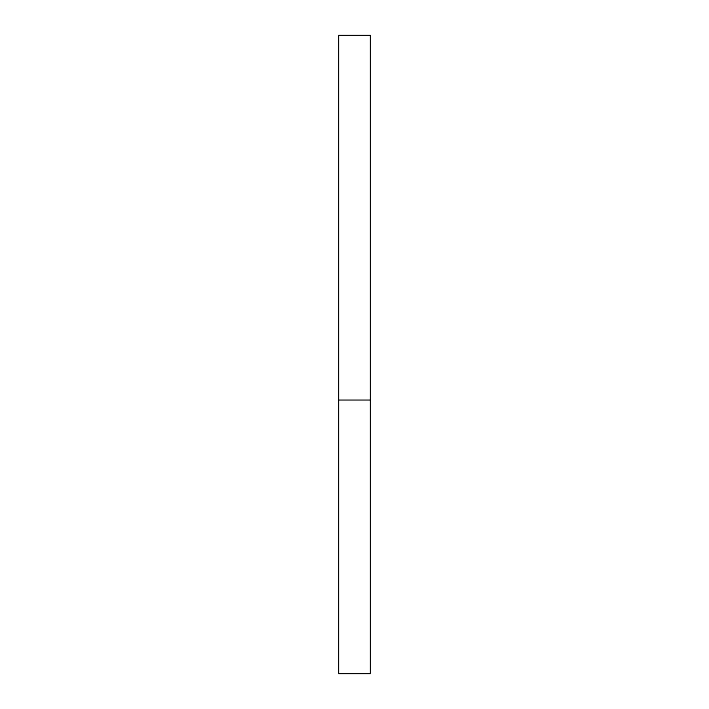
<?xml version="1.0" encoding="UTF-8"?>
<svg xmlns="http://www.w3.org/2000/svg" width="709" height="709" viewBox="0 0 709 709"><rect width="100%" height="100%" fill="white"/><g stroke="black" fill="none" stroke-linecap="round" stroke-linejoin="round"><path stroke-width="1.06" d="M338.548 400.08L370.452 400.08M370.452 35.45L338.548 35.45L338.548 673.55L370.452 673.55L370.452 35.45"/></g></svg>
